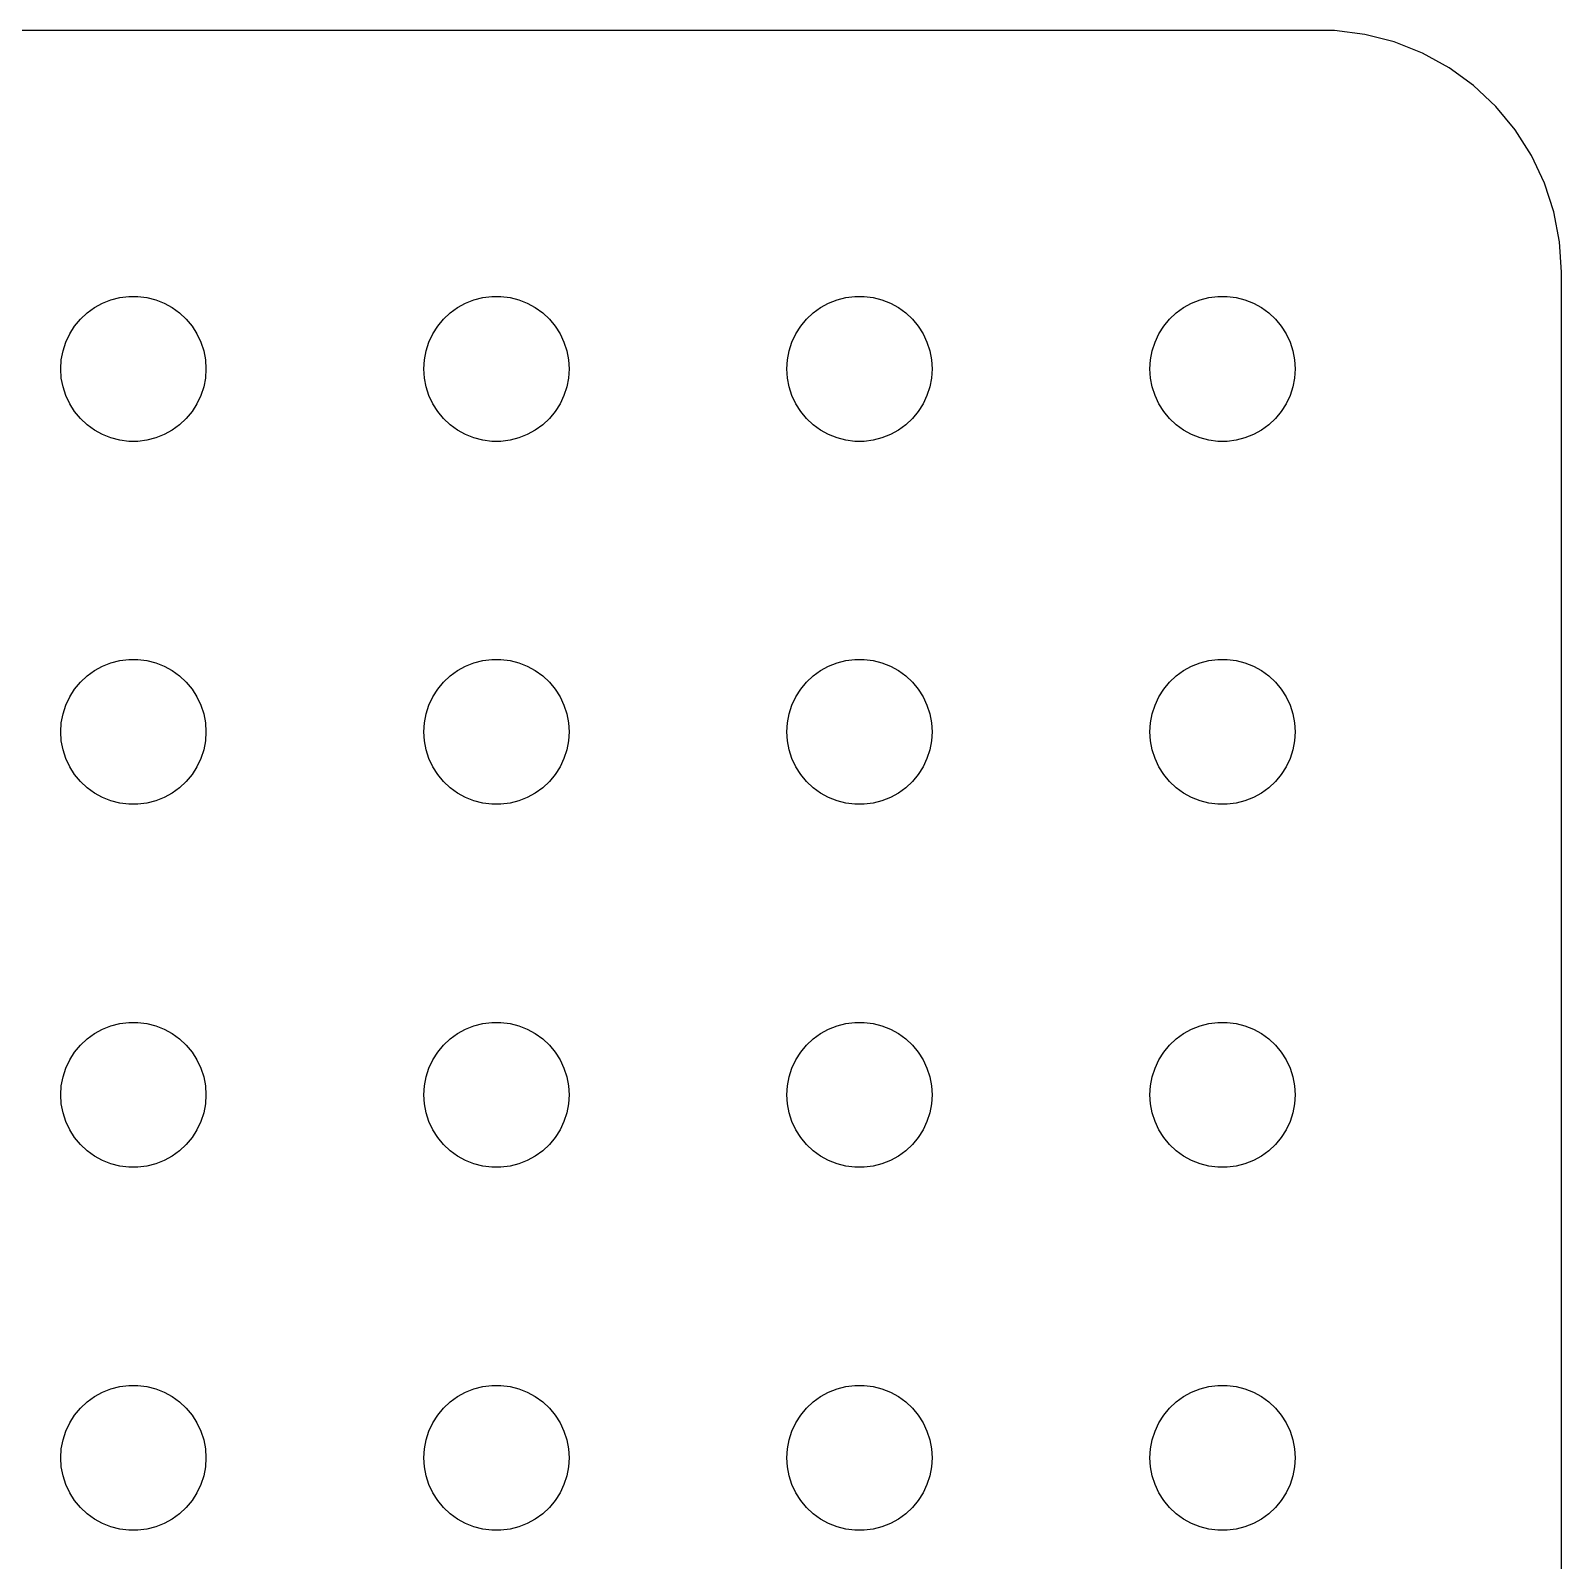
# Model space of a CAD drawing. Header units: metres. Extents: x -120 to 120, y -119 to 119.
# Drawn here: x 87.88 to 119.5, y 87.88 to 119.49 of the extents above; entities that cross this region are included whole.
import ezdxf

# ---------------------------------------------------------------- set-up
doc = ezdxf.new("R2010")
doc.units = ezdxf.units.M

msp = doc.modelspace()

# ---------------------------------------------------------------- linework, layer by layer
for p, q in [((114.814, 119.49), (-114.814, 119.49)), ((115.437, 119.411), (114.814, 119.49)), ((116.045, 119.255), (115.437, 119.411)), ((116.629, 119.024), (116.045, 119.255)), ((117.179, 118.722), (116.629, 119.024)), ((117.687, 118.353), (117.179, 118.722)), ((118.145, 117.923), (117.687, 118.353)), ((118.545, 117.439), (118.145, 117.923)), ((118.882, 116.909), (118.545, 117.439)), ((119.149, 116.341), (118.882, 116.909)), ((119.343, 115.743), (119.149, 116.341)), ((119.461, 115.127), (119.343, 115.743)), ((119.5, 114.5), (119.461, 115.127)), ((119.5, -114.5), (119.5, 114.5)), ((89.1963, 113.766), (89.3613, 113.857)), ((89.3613, 113.857), (89.5365, 113.927)), ((89.5365, 113.927), (89.7189, 113.973)), ((89.7189, 113.973), (89.9058, 113.997)), ((89.9058, 113.997), (90.0942, 113.997)), ((90.0942, 113.997), (90.2811, 113.973)), ((90.2811, 113.973), (90.4635, 113.927)), ((90.4635, 113.927), (90.6387, 113.857)), ((90.6387, 113.857), (90.8037, 113.766)), ((96.6963, 113.766), (96.8613, 113.857)), ((96.8613, 113.857), (97.0365, 113.927)), ((97.0365, 113.927), (97.2189, 113.973)), ((97.2189, 113.973), (97.4058, 113.997)), ((97.4058, 113.997), (97.5942, 113.997)), ((97.5942, 113.997), (97.7811, 113.973)), ((97.7811, 113.973), (97.9635, 113.927)), ((97.9635, 113.927), (98.1387, 113.857)), ((98.1387, 113.857), (98.3037, 113.766)), ((104.196, 113.766), (104.361, 113.857)), ((104.361, 113.857), (104.536, 113.927)), ((104.536, 113.927), (104.719, 113.973)), ((104.719, 113.973), (104.906, 113.997)), ((104.906, 113.997), (105.094, 113.997)), ((105.094, 113.997), (105.281, 113.973)), ((105.281, 113.973), (105.464, 113.927)), ((105.464, 113.927), (105.639, 113.857)), ((105.639, 113.857), (105.804, 113.766)), ((111.696, 113.766), (111.861, 113.857)), ((111.861, 113.857), (112.036, 113.927)), ((112.036, 113.927), (112.219, 113.973)), ((112.219, 113.973), (112.406, 113.997)), ((112.406, 113.997), (112.594, 113.997)), ((112.594, 113.997), (112.781, 113.973)), ((112.781, 113.973), (112.964, 113.927)), ((112.964, 113.927), (113.139, 113.857)), ((113.139, 113.857), (113.304, 113.766)), ((88.7865, 113.382), (88.9065, 113.527)), ((88.9065, 113.527), (89.0439, 113.656)), ((89.0439, 113.656), (89.1963, 113.766)), ((90.8037, 113.766), (90.9561, 113.656)), ((90.9561, 113.656), (91.0934, 113.527)), ((91.0934, 113.527), (91.2135, 113.382)), ((96.2865, 113.382), (96.4065, 113.527)), ((96.4065, 113.527), (96.5439, 113.656)), ((96.5439, 113.656), (96.6963, 113.766)), ((98.3037, 113.766), (98.4561, 113.656)), ((98.4561, 113.656), (98.5934, 113.527)), ((98.5934, 113.527), (98.7135, 113.382)), ((103.786, 113.382), (103.907, 113.527)), ((103.907, 113.527), (104.044, 113.656)), ((104.044, 113.656), (104.196, 113.766)), ((105.804, 113.766), (105.956, 113.656)), ((105.956, 113.656), (106.093, 113.527)), ((106.093, 113.527), (106.214, 113.382)), ((111.286, 113.382), (111.407, 113.527)), ((111.407, 113.527), (111.544, 113.656)), ((111.544, 113.656), (111.696, 113.766)), ((113.304, 113.766), (113.456, 113.656)), ((113.456, 113.656), (113.593, 113.527)), ((113.593, 113.527), (113.714, 113.382)), ((88.6053, 113.052), (88.6855, 113.223)), ((88.6855, 113.223), (88.7865, 113.382)), ((91.2135, 113.382), (91.3145, 113.223)), ((91.3145, 113.223), (91.3947, 113.052)), ((96.1053, 113.052), (96.1855, 113.223)), ((96.1855, 113.223), (96.2865, 113.382)), ((98.7135, 113.382), (98.8145, 113.223)), ((98.8145, 113.223), (98.8947, 113.052)), ((103.605, 113.052), (103.686, 113.223)), ((103.686, 113.223), (103.786, 113.382)), ((106.214, 113.382), (106.314, 113.223)), ((106.314, 113.223), (106.395, 113.052)), ((111.105, 113.052), (111.186, 113.223)), ((111.186, 113.223), (111.286, 113.382)), ((113.714, 113.382), (113.814, 113.223)), ((113.814, 113.223), (113.895, 113.052)), ((88.5471, 112.873), (88.6053, 113.052)), ((91.3947, 113.052), (91.4529, 112.873)), ((96.0471, 112.873), (96.1053, 113.052)), ((98.8947, 113.052), (98.9529, 112.873)), ((103.547, 112.873), (103.605, 113.052)), ((106.395, 113.052), (106.453, 112.873)), ((111.047, 112.873), (111.105, 113.052)), ((113.895, 113.052), (113.953, 112.873)), ((88.5, 112.5), (88.5118, 112.688)), ((88.5118, 112.688), (88.5471, 112.873)), ((91.4529, 112.873), (91.4882, 112.688)), ((91.4882, 112.688), (91.5, 112.5)), ((96, 112.5), (96.0118, 112.688)), ((96.0118, 112.688), (96.0471, 112.873)), ((98.9529, 112.873), (98.9882, 112.688)), ((98.9882, 112.688), (99, 112.5)), ((103.5, 112.5), (103.512, 112.688)), ((103.512, 112.688), (103.547, 112.873)), ((106.453, 112.873), (106.488, 112.688)), ((106.488, 112.688), (106.5, 112.5)), ((111, 112.5), (111.012, 112.688)), ((111.012, 112.688), (111.047, 112.873)), ((113.953, 112.873), (113.988, 112.688)), ((113.988, 112.688), (114, 112.5)), ((88.5118, 112.312), (88.5, 112.5)), ((88.5471, 112.127), (88.5118, 112.312)), ((91.4882, 112.312), (91.4529, 112.127)), ((91.5, 112.5), (91.4882, 112.312)), ((96.0118, 112.312), (96, 112.5)), ((96.0471, 112.127), (96.0118, 112.312)), ((98.9882, 112.312), (98.9529, 112.127)), ((99, 112.5), (98.9882, 112.312)), ((103.512, 112.312), (103.5, 112.5)), ((103.547, 112.127), (103.512, 112.312)), ((106.488, 112.312), (106.453, 112.127)), ((106.5, 112.5), (106.488, 112.312)), ((111.012, 112.312), (111, 112.5)), ((111.047, 112.127), (111.012, 112.312)), ((113.988, 112.312), (113.953, 112.127)), ((114, 112.5), (113.988, 112.312)), ((88.6053, 111.948), (88.5471, 112.127)), ((88.6855, 111.777), (88.6053, 111.948)), ((91.3947, 111.948), (91.3145, 111.777)), ((91.4529, 112.127), (91.3947, 111.948)), ((96.1053, 111.948), (96.0471, 112.127)), ((96.1855, 111.777), (96.1053, 111.948)), ((98.8947, 111.948), (98.8145, 111.777)), ((98.9529, 112.127), (98.8947, 111.948)), ((103.605, 111.948), (103.547, 112.127)), ((103.686, 111.777), (103.605, 111.948)), ((106.395, 111.948), (106.314, 111.777)), ((106.453, 112.127), (106.395, 111.948)), ((111.105, 111.948), (111.047, 112.127)), ((111.186, 111.777), (111.105, 111.948)), ((113.895, 111.948), (113.814, 111.777)), ((113.953, 112.127), (113.895, 111.948)), ((88.7865, 111.618), (88.6855, 111.777)), ((91.3145, 111.777), (91.2135, 111.618)), ((96.2865, 111.618), (96.1855, 111.777)), ((98.8145, 111.777), (98.7135, 111.618)), ((103.786, 111.618), (103.686, 111.777)), ((106.314, 111.777), (106.214, 111.618)), ((111.286, 111.618), (111.186, 111.777)), ((113.814, 111.777), (113.714, 111.618)), ((88.9065, 111.473), (88.7865, 111.618)), ((89.0439, 111.344), (88.9065, 111.473)), ((89.1963, 111.234), (89.0439, 111.344)), ((90.9561, 111.344), (90.8037, 111.234)), ((91.0934, 111.473), (90.9561, 111.344)), ((91.2135, 111.618), (91.0934, 111.473)), ((96.4065, 111.473), (96.2865, 111.618)), ((96.5439, 111.344), (96.4065, 111.473)), ((96.6963, 111.234), (96.5439, 111.344)), ((98.4561, 111.344), (98.3037, 111.234)), ((98.5934, 111.473), (98.4561, 111.344)), ((98.7135, 111.618), (98.5934, 111.473)), ((103.907, 111.473), (103.786, 111.618)), ((104.044, 111.344), (103.907, 111.473)), ((104.196, 111.234), (104.044, 111.344)), ((105.956, 111.344), (105.804, 111.234)), ((106.093, 111.473), (105.956, 111.344)), ((106.214, 111.618), (106.093, 111.473)), ((111.407, 111.473), (111.286, 111.618)), ((111.544, 111.344), (111.407, 111.473)), ((111.696, 111.234), (111.544, 111.344)), ((113.456, 111.344), (113.304, 111.234)), ((113.593, 111.473), (113.456, 111.344)), ((113.714, 111.618), (113.593, 111.473)), ((89.3613, 111.143), (89.1963, 111.234)), ((89.5365, 111.073), (89.3613, 111.143)), ((89.7189, 111.027), (89.5365, 111.073)), ((89.9058, 111.003), (89.7189, 111.027)), ((90.0942, 111.003), (89.9058, 111.003)), ((90.2811, 111.027), (90.0942, 111.003)), ((90.4635, 111.073), (90.2811, 111.027)), ((90.6387, 111.143), (90.4635, 111.073)), ((90.8037, 111.234), (90.6387, 111.143)), ((96.8613, 111.143), (96.6963, 111.234)), ((97.0365, 111.073), (96.8613, 111.143)), ((97.2189, 111.027), (97.0365, 111.073)), ((97.4058, 111.003), (97.2189, 111.027)), ((97.5942, 111.003), (97.4058, 111.003)), ((97.7811, 111.027), (97.5942, 111.003)), ((97.9635, 111.073), (97.7811, 111.027)), ((98.1387, 111.143), (97.9635, 111.073)), ((98.3037, 111.234), (98.1387, 111.143)), ((104.361, 111.143), (104.196, 111.234)), ((104.536, 111.073), (104.361, 111.143)), ((104.719, 111.027), (104.536, 111.073)), ((104.906, 111.003), (104.719, 111.027)), ((105.094, 111.003), (104.906, 111.003)), ((105.281, 111.027), (105.094, 111.003)), ((105.464, 111.073), (105.281, 111.027)), ((105.639, 111.143), (105.464, 111.073)), ((105.804, 111.234), (105.639, 111.143)), ((111.861, 111.143), (111.696, 111.234)), ((112.036, 111.073), (111.861, 111.143)), ((112.219, 111.027), (112.036, 111.073)), ((112.406, 111.003), (112.219, 111.027)), ((112.594, 111.003), (112.406, 111.003)), ((112.781, 111.027), (112.594, 111.003)), ((112.964, 111.073), (112.781, 111.027)), ((113.139, 111.143), (112.964, 111.073)), ((113.304, 111.234), (113.139, 111.143)), ((89.0439, 106.156), (89.1963, 106.266)), ((89.1963, 106.266), (89.3613, 106.357)), ((89.3613, 106.357), (89.5365, 106.427)), ((89.5365, 106.427), (89.7189, 106.473)), ((89.7189, 106.473), (89.9058, 106.497)), ((89.9058, 106.497), (90.0942, 106.497)), ((90.0942, 106.497), (90.2811, 106.473)), ((90.2811, 106.473), (90.4635, 106.427)), ((90.4635, 106.427), (90.6387, 106.357)), ((90.6387, 106.357), (90.8037, 106.266)), ((90.8037, 106.266), (90.9561, 106.156)), ((96.5439, 106.156), (96.6963, 106.266)), ((96.6963, 106.266), (96.8613, 106.357)), ((96.8613, 106.357), (97.0365, 106.427)), ((97.0365, 106.427), (97.2189, 106.473)), ((97.2189, 106.473), (97.4058, 106.497)), ((97.4058, 106.497), (97.5942, 106.497)), ((97.5942, 106.497), (97.7811, 106.473)), ((97.7811, 106.473), (97.9635, 106.427)), ((97.9635, 106.427), (98.1387, 106.357)), ((98.1387, 106.357), (98.3037, 106.266)), ((98.3037, 106.266), (98.4561, 106.156)), ((104.044, 106.156), (104.196, 106.266)), ((104.196, 106.266), (104.361, 106.357)), ((104.361, 106.357), (104.536, 106.427)), ((104.536, 106.427), (104.719, 106.473)), ((104.719, 106.473), (104.906, 106.497)), ((104.906, 106.497), (105.094, 106.497)), ((105.094, 106.497), (105.281, 106.473)), ((105.281, 106.473), (105.464, 106.427)), ((105.464, 106.427), (105.639, 106.357)), ((105.639, 106.357), (105.804, 106.266)), ((105.804, 106.266), (105.956, 106.156)), ((111.544, 106.156), (111.696, 106.266)), ((111.696, 106.266), (111.861, 106.357)), ((111.861, 106.357), (112.036, 106.427)), ((112.036, 106.427), (112.219, 106.473)), ((112.219, 106.473), (112.406, 106.497)), ((112.406, 106.497), (112.594, 106.497)), ((112.594, 106.497), (112.781, 106.473)), ((112.781, 106.473), (112.964, 106.427)), ((112.964, 106.427), (113.139, 106.357)), ((113.139, 106.357), (113.304, 106.266)), ((113.304, 106.266), (113.456, 106.156)), ((88.7865, 105.882), (88.9065, 106.027)), ((88.9065, 106.027), (89.0439, 106.156)), ((90.9561, 106.156), (91.0934, 106.027)), ((91.0934, 106.027), (91.2135, 105.882)), ((96.2865, 105.882), (96.4065, 106.027)), ((96.4065, 106.027), (96.5439, 106.156)), ((98.4561, 106.156), (98.5934, 106.027)), ((98.5934, 106.027), (98.7135, 105.882)), ((103.786, 105.882), (103.907, 106.027)), ((103.907, 106.027), (104.044, 106.156)), ((105.956, 106.156), (106.093, 106.027)), ((106.093, 106.027), (106.214, 105.882)), ((111.286, 105.882), (111.407, 106.027)), ((111.407, 106.027), (111.544, 106.156)), ((113.456, 106.156), (113.593, 106.027)), ((113.593, 106.027), (113.714, 105.882)), ((88.6053, 105.552), (88.6855, 105.723)), ((88.6855, 105.723), (88.7865, 105.882)), ((91.2135, 105.882), (91.3145, 105.723)), ((91.3145, 105.723), (91.3947, 105.552)), ((96.1053, 105.552), (96.1855, 105.723)), ((96.1855, 105.723), (96.2865, 105.882)), ((98.7135, 105.882), (98.8145, 105.723)), ((98.8145, 105.723), (98.8947, 105.552)), ((103.605, 105.552), (103.686, 105.723)), ((103.686, 105.723), (103.786, 105.882)), ((106.214, 105.882), (106.314, 105.723)), ((106.314, 105.723), (106.395, 105.552)), ((111.105, 105.552), (111.186, 105.723)), ((111.186, 105.723), (111.286, 105.882)), ((113.714, 105.882), (113.814, 105.723)), ((113.814, 105.723), (113.895, 105.552)), ((88.5118, 105.188), (88.5471, 105.373)), ((88.5471, 105.373), (88.6053, 105.552)), ((91.3947, 105.552), (91.4529, 105.373)), ((91.4529, 105.373), (91.4882, 105.188)), ((96.0118, 105.188), (96.0471, 105.373)), ((96.0471, 105.373), (96.1053, 105.552)), ((98.8947, 105.552), (98.9529, 105.373)), ((98.9529, 105.373), (98.9882, 105.188)), ((103.512, 105.188), (103.547, 105.373)), ((103.547, 105.373), (103.605, 105.552)), ((106.395, 105.552), (106.453, 105.373)), ((106.453, 105.373), (106.488, 105.188)), ((111.012, 105.188), (111.047, 105.373)), ((111.047, 105.373), (111.105, 105.552)), ((113.895, 105.552), (113.953, 105.373)), ((113.953, 105.373), (113.988, 105.188)), ((88.5, 105), (88.5118, 105.188)), ((88.5118, 104.812), (88.5, 105)), ((91.4882, 105.188), (91.5, 105)), ((91.5, 105), (91.4882, 104.812)), ((96, 105), (96.0118, 105.188)), ((96.0118, 104.812), (96, 105)), ((98.9882, 105.188), (99, 105)), ((99, 105), (98.9882, 104.812)), ((103.5, 105), (103.512, 105.188)), ((103.512, 104.812), (103.5, 105)), ((106.488, 105.188), (106.5, 105)), ((106.5, 105), (106.488, 104.812)), ((111, 105), (111.012, 105.188)), ((111.012, 104.812), (111, 105)), ((113.988, 105.188), (114, 105)), ((114, 105), (113.988, 104.812)), ((88.5471, 104.627), (88.5118, 104.812)), ((91.4882, 104.812), (91.4529, 104.627)), ((96.0471, 104.627), (96.0118, 104.812)), ((98.9882, 104.812), (98.9529, 104.627)), ((103.547, 104.627), (103.512, 104.812)), ((106.488, 104.812), (106.453, 104.627)), ((111.047, 104.627), (111.012, 104.812)), ((113.988, 104.812), (113.953, 104.627)), ((88.6053, 104.448), (88.5471, 104.627)), ((88.6855, 104.277), (88.6053, 104.448)), ((91.3947, 104.448), (91.3145, 104.277)), ((91.4529, 104.627), (91.3947, 104.448)), ((96.1053, 104.448), (96.0471, 104.627)), ((96.1855, 104.277), (96.1053, 104.448)), ((98.8947, 104.448), (98.8145, 104.277)), ((98.9529, 104.627), (98.8947, 104.448)), ((103.605, 104.448), (103.547, 104.627)), ((103.686, 104.277), (103.605, 104.448)), ((106.395, 104.448), (106.314, 104.277)), ((106.453, 104.627), (106.395, 104.448)), ((111.105, 104.448), (111.047, 104.627)), ((111.186, 104.277), (111.105, 104.448)), ((113.895, 104.448), (113.814, 104.277)), ((113.953, 104.627), (113.895, 104.448)), ((88.7865, 104.118), (88.6855, 104.277)), ((88.9065, 103.973), (88.7865, 104.118)), ((91.2135, 104.118), (91.0934, 103.973)), ((91.3145, 104.277), (91.2135, 104.118)), ((96.2865, 104.118), (96.1855, 104.277)), ((96.4065, 103.973), (96.2865, 104.118)), ((98.7135, 104.118), (98.5934, 103.973)), ((98.8145, 104.277), (98.7135, 104.118)), ((103.786, 104.118), (103.686, 104.277)), ((103.907, 103.973), (103.786, 104.118)), ((106.214, 104.118), (106.093, 103.973)), ((106.314, 104.277), (106.214, 104.118)), ((111.286, 104.118), (111.186, 104.277)), ((111.407, 103.973), (111.286, 104.118)), ((113.714, 104.118), (113.593, 103.973)), ((113.814, 104.277), (113.714, 104.118)), ((89.0439, 103.844), (88.9065, 103.973)), ((89.1963, 103.734), (89.0439, 103.844)), ((89.3613, 103.643), (89.1963, 103.734)), ((90.8037, 103.734), (90.6387, 103.643)), ((90.9561, 103.844), (90.8037, 103.734)), ((91.0934, 103.973), (90.9561, 103.844)), ((96.5439, 103.844), (96.4065, 103.973)), ((96.6963, 103.734), (96.5439, 103.844)), ((96.8613, 103.643), (96.6963, 103.734)), ((98.3037, 103.734), (98.1387, 103.643)), ((98.4561, 103.844), (98.3037, 103.734)), ((98.5934, 103.973), (98.4561, 103.844)), ((104.044, 103.844), (103.907, 103.973)), ((104.196, 103.734), (104.044, 103.844)), ((104.361, 103.643), (104.196, 103.734)), ((105.804, 103.734), (105.639, 103.643)), ((105.956, 103.844), (105.804, 103.734)), ((106.093, 103.973), (105.956, 103.844)), ((111.544, 103.844), (111.407, 103.973)), ((111.696, 103.734), (111.544, 103.844)), ((111.861, 103.643), (111.696, 103.734)), ((113.304, 103.734), (113.139, 103.643)), ((113.456, 103.844), (113.304, 103.734)), ((113.593, 103.973), (113.456, 103.844)), ((89.5365, 103.573), (89.3613, 103.643)), ((89.7189, 103.527), (89.5365, 103.573)), ((89.9058, 103.503), (89.7189, 103.527)), ((90.0942, 103.503), (89.9058, 103.503)), ((90.2811, 103.527), (90.0942, 103.503)), ((90.4635, 103.573), (90.2811, 103.527)), ((90.6387, 103.643), (90.4635, 103.573)), ((97.0365, 103.573), (96.8613, 103.643)), ((97.2189, 103.527), (97.0365, 103.573)), ((97.4058, 103.503), (97.2189, 103.527)), ((97.5942, 103.503), (97.4058, 103.503)), ((97.7811, 103.527), (97.5942, 103.503)), ((97.9635, 103.573), (97.7811, 103.527)), ((98.1387, 103.643), (97.9635, 103.573)), ((104.536, 103.573), (104.361, 103.643)), ((104.719, 103.527), (104.536, 103.573)), ((104.906, 103.503), (104.719, 103.527)), ((105.094, 103.503), (104.906, 103.503)), ((105.281, 103.527), (105.094, 103.503)), ((105.464, 103.573), (105.281, 103.527)), ((105.639, 103.643), (105.464, 103.573)), ((112.036, 103.573), (111.861, 103.643)), ((112.219, 103.527), (112.036, 103.573)), ((112.406, 103.503), (112.219, 103.527)), ((112.594, 103.503), (112.406, 103.503)), ((112.781, 103.527), (112.594, 103.503)), ((112.964, 103.573), (112.781, 103.527)), ((113.139, 103.643), (112.964, 103.573)), ((89.7189, 98.9734), (89.9058, 98.997)), ((89.9058, 98.997), (90.0942, 98.997)), ((90.0942, 98.997), (90.2811, 98.9734)), ((97.2189, 98.9734), (97.4058, 98.997)), ((97.4058, 98.997), (97.5942, 98.997)), ((97.5942, 98.997), (97.7811, 98.9734)), ((104.719, 98.9734), (104.906, 98.997)), ((104.906, 98.997), (105.094, 98.997)), ((105.094, 98.997), (105.281, 98.9734)), ((112.219, 98.9734), (112.406, 98.997)), ((112.406, 98.997), (112.594, 98.997)), ((112.594, 98.997), (112.781, 98.9734)), ((89.0439, 98.6558), (89.1963, 98.7665)), ((89.1963, 98.7665), (89.3613, 98.8572)), ((89.3613, 98.8572), (89.5365, 98.9266)), ((89.5365, 98.9266), (89.7189, 98.9734)), ((90.2811, 98.9734), (90.4635, 98.9266)), ((90.4635, 98.9266), (90.6387, 98.8572)), ((90.6387, 98.8572), (90.8037, 98.7665)), ((90.8037, 98.7665), (90.9561, 98.6558)), ((96.5439, 98.6558), (96.6963, 98.7665)), ((96.6963, 98.7665), (96.8613, 98.8572)), ((96.8613, 98.8572), (97.0365, 98.9266)), ((97.0365, 98.9266), (97.2189, 98.9734)), ((97.7811, 98.9734), (97.9635, 98.9266)), ((97.9635, 98.9266), (98.1387, 98.8572)), ((98.1387, 98.8572), (98.3037, 98.7665)), ((98.3037, 98.7665), (98.4561, 98.6558)), ((104.044, 98.6558), (104.196, 98.7665)), ((104.196, 98.7665), (104.361, 98.8572)), ((104.361, 98.8572), (104.536, 98.9266)), ((104.536, 98.9266), (104.719, 98.9734)), ((105.281, 98.9734), (105.464, 98.9266)), ((105.464, 98.9266), (105.639, 98.8572)), ((105.639, 98.8572), (105.804, 98.7665)), ((105.804, 98.7665), (105.956, 98.6558)), ((111.544, 98.6558), (111.696, 98.7665)), ((111.696, 98.7665), (111.861, 98.8572)), ((111.861, 98.8572), (112.036, 98.9266)), ((112.036, 98.9266), (112.219, 98.9734)), ((112.781, 98.9734), (112.964, 98.9266)), ((112.964, 98.9266), (113.139, 98.8572)), ((113.139, 98.8572), (113.304, 98.7665)), ((113.304, 98.7665), (113.456, 98.6558)), ((88.6855, 98.2226), (88.7865, 98.3817)), ((88.7865, 98.3817), (88.9065, 98.5268)), ((88.9065, 98.5268), (89.0439, 98.6558)), ((90.9561, 98.6558), (91.0934, 98.5268)), ((91.0934, 98.5268), (91.2135, 98.3817)), ((91.2135, 98.3817), (91.3145, 98.2226)), ((96.1855, 98.2226), (96.2865, 98.3817)), ((96.2865, 98.3817), (96.4065, 98.5268)), ((96.4065, 98.5268), (96.5439, 98.6558)), ((98.4561, 98.6558), (98.5934, 98.5268)), ((98.5934, 98.5268), (98.7135, 98.3817)), ((98.7135, 98.3817), (98.8145, 98.2226)), ((103.686, 98.2226), (103.786, 98.3817)), ((103.786, 98.3817), (103.907, 98.5268)), ((103.907, 98.5268), (104.044, 98.6558)), ((105.956, 98.6558), (106.093, 98.5268)), ((106.093, 98.5268), (106.214, 98.3817)), ((106.214, 98.3817), (106.314, 98.2226)), ((111.186, 98.2226), (111.286, 98.3817)), ((111.286, 98.3817), (111.407, 98.5268)), ((111.407, 98.5268), (111.544, 98.6558)), ((113.456, 98.6558), (113.593, 98.5268)), ((113.593, 98.5268), (113.714, 98.3817)), ((113.714, 98.3817), (113.814, 98.2226)), ((88.5471, 97.873), (88.6053, 98.0522)), ((88.6053, 98.0522), (88.6855, 98.2226)), ((91.3145, 98.2226), (91.3947, 98.0522)), ((91.3947, 98.0522), (91.4529, 97.873)), ((96.0471, 97.873), (96.1053, 98.0522)), ((96.1053, 98.0522), (96.1855, 98.2226)), ((98.8145, 98.2226), (98.8947, 98.0522)), ((98.8947, 98.0522), (98.9529, 97.873)), ((103.547, 97.873), (103.605, 98.0522)), ((103.605, 98.0522), (103.686, 98.2226)), ((106.314, 98.2226), (106.395, 98.0522)), ((106.395, 98.0522), (106.453, 97.873)), ((111.047, 97.873), (111.105, 98.0522)), ((111.105, 98.0522), (111.186, 98.2226)), ((113.814, 98.2226), (113.895, 98.0522)), ((113.895, 98.0522), (113.953, 97.873)), ((88.5118, 97.688), (88.5471, 97.873)), ((91.4529, 97.873), (91.4882, 97.688)), ((96.0118, 97.688), (96.0471, 97.873)), ((98.9529, 97.873), (98.9882, 97.688)), ((103.512, 97.688), (103.547, 97.873)), ((106.453, 97.873), (106.488, 97.688)), ((111.012, 97.688), (111.047, 97.873)), ((113.953, 97.873), (113.988, 97.688)), ((88.5, 97.5), (88.5118, 97.688)), ((88.5118, 97.312), (88.5, 97.5)), ((91.4882, 97.688), (91.5, 97.5)), ((91.5, 97.5), (91.4882, 97.312)), ((96, 97.5), (96.0118, 97.688)), ((96.0118, 97.312), (96, 97.5)), ((98.9882, 97.688), (99, 97.5)), ((99, 97.5), (98.9882, 97.312)), ((103.5, 97.5), (103.512, 97.688)), ((103.512, 97.312), (103.5, 97.5)), ((106.488, 97.688), (106.5, 97.5)), ((106.5, 97.5), (106.488, 97.312)), ((111, 97.5), (111.012, 97.688)), ((111.012, 97.312), (111, 97.5)), ((113.988, 97.688), (114, 97.5)), ((114, 97.5), (113.988, 97.312)), ((88.5471, 97.127), (88.5118, 97.312)), ((88.6053, 96.9478), (88.5471, 97.127)), ((91.4529, 97.127), (91.3947, 96.9478)), ((91.4882, 97.312), (91.4529, 97.127)), ((96.0471, 97.127), (96.0118, 97.312)), ((96.1053, 96.9478), (96.0471, 97.127)), ((98.9529, 97.127), (98.8947, 96.9478)), ((98.9882, 97.312), (98.9529, 97.127)), ((103.547, 97.127), (103.512, 97.312)), ((103.605, 96.9478), (103.547, 97.127)), ((106.453, 97.127), (106.395, 96.9478)), ((106.488, 97.312), (106.453, 97.127)), ((111.047, 97.127), (111.012, 97.312)), ((111.105, 96.9478), (111.047, 97.127)), ((113.953, 97.127), (113.895, 96.9478)), ((113.988, 97.312), (113.953, 97.127)), ((88.6855, 96.7774), (88.6053, 96.9478)), ((88.7865, 96.6183), (88.6855, 96.7774)), ((91.3145, 96.7774), (91.2135, 96.6183)), ((91.3947, 96.9478), (91.3145, 96.7774)), ((96.1855, 96.7774), (96.1053, 96.9478)), ((96.2865, 96.6183), (96.1855, 96.7774)), ((98.8145, 96.7774), (98.7135, 96.6183)), ((98.8947, 96.9478), (98.8145, 96.7774)), ((103.686, 96.7774), (103.605, 96.9478)), ((103.786, 96.6183), (103.686, 96.7774)), ((106.314, 96.7774), (106.214, 96.6183)), ((106.395, 96.9478), (106.314, 96.7774)), ((111.186, 96.7774), (111.105, 96.9478)), ((111.286, 96.6183), (111.186, 96.7774)), ((113.814, 96.7774), (113.714, 96.6183)), ((113.895, 96.9478), (113.814, 96.7774)), ((88.9065, 96.4732), (88.7865, 96.6183)), ((89.0439, 96.3442), (88.9065, 96.4732)), ((91.0934, 96.4732), (90.9561, 96.3442)), ((91.2135, 96.6183), (91.0934, 96.4732)), ((96.4065, 96.4732), (96.2865, 96.6183)), ((96.5439, 96.3442), (96.4065, 96.4732)), ((98.5934, 96.4732), (98.4561, 96.3442)), ((98.7135, 96.6183), (98.5934, 96.4732)), ((103.907, 96.4732), (103.786, 96.6183)), ((104.044, 96.3442), (103.907, 96.4732)), ((106.093, 96.4732), (105.956, 96.3442)), ((106.214, 96.6183), (106.093, 96.4732)), ((111.407, 96.4732), (111.286, 96.6183)), ((111.544, 96.3442), (111.407, 96.4732)), ((113.593, 96.4732), (113.456, 96.3442)), ((113.714, 96.6183), (113.593, 96.4732)), ((89.1963, 96.2335), (89.0439, 96.3442)), ((89.3613, 96.1428), (89.1963, 96.2335)), ((89.5365, 96.0734), (89.3613, 96.1428)), ((90.6387, 96.1428), (90.4635, 96.0734)), ((90.8037, 96.2335), (90.6387, 96.1428)), ((90.9561, 96.3442), (90.8037, 96.2335)), ((96.6963, 96.2335), (96.5439, 96.3442)), ((96.8613, 96.1428), (96.6963, 96.2335)), ((97.0365, 96.0734), (96.8613, 96.1428)), ((98.1387, 96.1428), (97.9635, 96.0734)), ((98.3037, 96.2335), (98.1387, 96.1428)), ((98.4561, 96.3442), (98.3037, 96.2335)), ((104.196, 96.2335), (104.044, 96.3442)), ((104.361, 96.1428), (104.196, 96.2335)), ((104.536, 96.0734), (104.361, 96.1428)), ((105.639, 96.1428), (105.464, 96.0734)), ((105.804, 96.2335), (105.639, 96.1428)), ((105.956, 96.3442), (105.804, 96.2335)), ((111.696, 96.2335), (111.544, 96.3442)), ((111.861, 96.1428), (111.696, 96.2335)), ((112.036, 96.0734), (111.861, 96.1428)), ((113.139, 96.1428), (112.964, 96.0734)), ((113.304, 96.2335), (113.139, 96.1428)), ((113.456, 96.3442), (113.304, 96.2335)), ((89.7189, 96.0266), (89.5365, 96.0734)), ((89.9058, 96.003), (89.7189, 96.0266)), ((90.0942, 96.003), (89.9058, 96.003)), ((90.2811, 96.0266), (90.0942, 96.003)), ((90.4635, 96.0734), (90.2811, 96.0266)), ((97.2189, 96.0266), (97.0365, 96.0734)), ((97.4058, 96.003), (97.2189, 96.0266)), ((97.5942, 96.003), (97.4058, 96.003)), ((97.7811, 96.0266), (97.5942, 96.003)), ((97.9635, 96.0734), (97.7811, 96.0266)), ((104.719, 96.0266), (104.536, 96.0734)), ((104.906, 96.003), (104.719, 96.0266)), ((105.094, 96.003), (104.906, 96.003)), ((105.281, 96.0266), (105.094, 96.003)), ((105.464, 96.0734), (105.281, 96.0266)), ((112.219, 96.0266), (112.036, 96.0734)), ((112.406, 96.003), (112.219, 96.0266)), ((112.594, 96.003), (112.406, 96.003)), ((112.781, 96.0266), (112.594, 96.003)), ((112.964, 96.0734), (112.781, 96.0266)), ((89.3613, 91.3572), (89.5365, 91.4266)), ((89.5365, 91.4266), (89.7189, 91.4734)), ((89.7189, 91.4734), (89.9058, 91.497)), ((89.9058, 91.497), (90.0942, 91.497)), ((90.0942, 91.497), (90.2811, 91.4734)), ((90.2811, 91.4734), (90.4635, 91.4266)), ((90.4635, 91.4266), (90.6387, 91.3572)), ((96.8613, 91.3572), (97.0365, 91.4266)), ((97.0365, 91.4266), (97.2189, 91.4734)), ((97.2189, 91.4734), (97.4058, 91.497)), ((97.4058, 91.497), (97.5942, 91.497)), ((97.5942, 91.497), (97.7811, 91.4734)), ((97.7811, 91.4734), (97.9635, 91.4266)), ((97.9635, 91.4266), (98.1387, 91.3572)), ((104.361, 91.3572), (104.536, 91.4266)), ((104.536, 91.4266), (104.719, 91.4734)), ((104.719, 91.4734), (104.906, 91.497)), ((104.906, 91.497), (105.094, 91.497)), ((105.094, 91.497), (105.281, 91.4734)), ((105.281, 91.4734), (105.464, 91.4266)), ((105.464, 91.4266), (105.639, 91.3572)), ((111.861, 91.3572), (112.036, 91.4266)), ((112.036, 91.4266), (112.219, 91.4734)), ((112.219, 91.4734), (112.406, 91.497)), ((112.406, 91.497), (112.594, 91.497)), ((112.594, 91.497), (112.781, 91.4734)), ((112.781, 91.4734), (112.964, 91.4266)), ((112.964, 91.4266), (113.139, 91.3572)), ((88.9065, 91.0268), (89.0439, 91.1558)), ((89.0439, 91.1558), (89.1963, 91.2665)), ((89.1963, 91.2665), (89.3613, 91.3572)), ((90.6387, 91.3572), (90.8037, 91.2665)), ((90.8037, 91.2665), (90.9561, 91.1558)), ((90.9561, 91.1558), (91.0934, 91.0268)), ((96.4065, 91.0268), (96.5439, 91.1558)), ((96.5439, 91.1558), (96.6963, 91.2665)), ((96.6963, 91.2665), (96.8613, 91.3572)), ((98.1387, 91.3572), (98.3037, 91.2665)), ((98.3037, 91.2665), (98.4561, 91.1558)), ((98.4561, 91.1558), (98.5934, 91.0268)), ((103.907, 91.0268), (104.044, 91.1558)), ((104.044, 91.1558), (104.196, 91.2665)), ((104.196, 91.2665), (104.361, 91.3572)), ((105.639, 91.3572), (105.804, 91.2665)), ((105.804, 91.2665), (105.956, 91.1558)), ((105.956, 91.1558), (106.093, 91.0268)), ((111.407, 91.0268), (111.544, 91.1558)), ((111.544, 91.1558), (111.696, 91.2665)), ((111.696, 91.2665), (111.861, 91.3572)), ((113.139, 91.3572), (113.304, 91.2665)), ((113.304, 91.2665), (113.456, 91.1558)), ((113.456, 91.1558), (113.593, 91.0268)), ((88.6855, 90.7226), (88.7865, 90.8817)), ((88.7865, 90.8817), (88.9065, 91.0268)), ((91.0934, 91.0268), (91.2135, 90.8817)), ((91.2135, 90.8817), (91.3145, 90.7226)), ((96.1855, 90.7226), (96.2865, 90.8817)), ((96.2865, 90.8817), (96.4065, 91.0268)), ((98.5934, 91.0268), (98.7135, 90.8817)), ((98.7135, 90.8817), (98.8145, 90.7226)), ((103.686, 90.7226), (103.786, 90.8817)), ((103.786, 90.8817), (103.907, 91.0268)), ((106.093, 91.0268), (106.214, 90.8817)), ((106.214, 90.8817), (106.314, 90.7226)), ((111.186, 90.7226), (111.286, 90.8817)), ((111.286, 90.8817), (111.407, 91.0268)), ((113.593, 91.0268), (113.714, 90.8817)), ((113.714, 90.8817), (113.814, 90.7226)), ((88.5471, 90.373), (88.6053, 90.5522)), ((88.6053, 90.5522), (88.6855, 90.7226)), ((91.3145, 90.7226), (91.3947, 90.5522)), ((91.3947, 90.5522), (91.4529, 90.373)), ((96.0471, 90.373), (96.1053, 90.5522)), ((96.1053, 90.5522), (96.1855, 90.7226)), ((98.8145, 90.7226), (98.8947, 90.5522)), ((98.8947, 90.5522), (98.9529, 90.373)), ((103.547, 90.373), (103.605, 90.5522)), ((103.605, 90.5522), (103.686, 90.7226)), ((106.314, 90.7226), (106.395, 90.5522)), ((106.395, 90.5522), (106.453, 90.373)), ((111.047, 90.373), (111.105, 90.5522)), ((111.105, 90.5522), (111.186, 90.7226)), ((113.814, 90.7226), (113.895, 90.5522)), ((113.895, 90.5522), (113.953, 90.373)), ((88.5, 90), (88.5118, 90.188)), ((88.5118, 90.188), (88.5471, 90.373)), ((91.4529, 90.373), (91.4882, 90.188)), ((91.4882, 90.188), (91.5, 90)), ((96, 90), (96.0118, 90.188)), ((96.0118, 90.188), (96.0471, 90.373)), ((98.9529, 90.373), (98.9882, 90.188)), ((98.9882, 90.188), (99, 90)), ((103.5, 90), (103.512, 90.188)), ((103.512, 90.188), (103.547, 90.373)), ((106.453, 90.373), (106.488, 90.188)), ((106.488, 90.188), (106.5, 90)), ((111, 90), (111.012, 90.188)), ((111.012, 90.188), (111.047, 90.373)), ((113.953, 90.373), (113.988, 90.188)), ((113.988, 90.188), (114, 90)), ((88.5118, 89.812), (88.5, 90)), ((88.5471, 89.627), (88.5118, 89.812)), ((91.4882, 89.812), (91.4529, 89.627)), ((91.5, 90), (91.4882, 89.812)), ((96.0118, 89.812), (96, 90)), ((96.0471, 89.627), (96.0118, 89.812)), ((98.9882, 89.812), (98.9529, 89.627)), ((99, 90), (98.9882, 89.812)), ((103.512, 89.812), (103.5, 90)), ((103.547, 89.627), (103.512, 89.812)), ((106.488, 89.812), (106.453, 89.627)), ((106.5, 90), (106.488, 89.812)), ((111.012, 89.812), (111, 90)), ((111.047, 89.627), (111.012, 89.812)), ((113.988, 89.812), (113.953, 89.627)), ((114, 90), (113.988, 89.812)), ((88.6053, 89.4478), (88.5471, 89.627)), ((91.4529, 89.627), (91.3947, 89.4478)), ((96.1053, 89.4478), (96.0471, 89.627)), ((98.9529, 89.627), (98.8947, 89.4478)), ((103.605, 89.4478), (103.547, 89.627)), ((106.453, 89.627), (106.395, 89.4478)), ((111.105, 89.4478), (111.047, 89.627)), ((113.953, 89.627), (113.895, 89.4478)), ((88.6855, 89.2774), (88.6053, 89.4478)), ((88.7865, 89.1183), (88.6855, 89.2774)), ((91.3145, 89.2774), (91.2135, 89.1183)), ((91.3947, 89.4478), (91.3145, 89.2774)), ((96.1855, 89.2774), (96.1053, 89.4478)), ((96.2865, 89.1183), (96.1855, 89.2774)), ((98.8145, 89.2774), (98.7135, 89.1183)), ((98.8947, 89.4478), (98.8145, 89.2774)), ((103.686, 89.2774), (103.605, 89.4478)), ((103.786, 89.1183), (103.686, 89.2774)), ((106.314, 89.2774), (106.214, 89.1183)), ((106.395, 89.4478), (106.314, 89.2774)), ((111.186, 89.2774), (111.105, 89.4478)), ((111.286, 89.1183), (111.186, 89.2774)), ((113.814, 89.2774), (113.714, 89.1183)), ((113.895, 89.4478), (113.814, 89.2774)), ((88.9065, 88.9732), (88.7865, 89.1183)), ((89.0439, 88.8442), (88.9065, 88.9732)), ((91.0934, 88.9732), (90.9561, 88.8442)), ((91.2135, 89.1183), (91.0934, 88.9732)), ((96.4065, 88.9732), (96.2865, 89.1183)), ((96.5439, 88.8442), (96.4065, 88.9732)), ((98.5934, 88.9732), (98.4561, 88.8442)), ((98.7135, 89.1183), (98.5934, 88.9732)), ((103.907, 88.9732), (103.786, 89.1183)), ((104.044, 88.8442), (103.907, 88.9732)), ((106.093, 88.9732), (105.956, 88.8442)), ((106.214, 89.1183), (106.093, 88.9732)), ((111.407, 88.9732), (111.286, 89.1183)), ((111.544, 88.8442), (111.407, 88.9732)), ((113.593, 88.9732), (113.456, 88.8442)), ((113.714, 89.1183), (113.593, 88.9732)), ((89.1963, 88.7335), (89.0439, 88.8442)), ((89.3613, 88.6428), (89.1963, 88.7335)), ((89.5365, 88.5734), (89.3613, 88.6428)), ((89.7189, 88.5266), (89.5365, 88.5734)), ((90.4635, 88.5734), (90.2811, 88.5266)), ((90.6387, 88.6428), (90.4635, 88.5734)), ((90.8037, 88.7335), (90.6387, 88.6428)), ((90.9561, 88.8442), (90.8037, 88.7335)), ((96.6963, 88.7335), (96.5439, 88.8442)), ((96.8613, 88.6428), (96.6963, 88.7335)), ((97.0365, 88.5734), (96.8613, 88.6428)), ((97.2189, 88.5266), (97.0365, 88.5734)), ((97.9635, 88.5734), (97.7811, 88.5266)), ((98.1387, 88.6428), (97.9635, 88.5734)), ((98.3037, 88.7335), (98.1387, 88.6428)), ((98.4561, 88.8442), (98.3037, 88.7335)), ((104.196, 88.7335), (104.044, 88.8442)), ((104.361, 88.6428), (104.196, 88.7335)), ((104.536, 88.5734), (104.361, 88.6428)), ((104.719, 88.5266), (104.536, 88.5734)), ((105.464, 88.5734), (105.281, 88.5266)), ((105.639, 88.6428), (105.464, 88.5734)), ((105.804, 88.7335), (105.639, 88.6428)), ((105.956, 88.8442), (105.804, 88.7335)), ((111.696, 88.7335), (111.544, 88.8442)), ((111.861, 88.6428), (111.696, 88.7335)), ((112.036, 88.5734), (111.861, 88.6428)), ((112.219, 88.5266), (112.036, 88.5734)), ((112.964, 88.5734), (112.781, 88.5266)), ((113.139, 88.6428), (112.964, 88.5734)), ((113.304, 88.7335), (113.139, 88.6428)), ((113.456, 88.8442), (113.304, 88.7335)), ((89.9058, 88.503), (89.7189, 88.5266)), ((90.0942, 88.503), (89.9058, 88.503)), ((90.2811, 88.5266), (90.0942, 88.503)), ((97.4058, 88.503), (97.2189, 88.5266)), ((97.5942, 88.503), (97.4058, 88.503)), ((97.7811, 88.5266), (97.5942, 88.503)), ((104.906, 88.503), (104.719, 88.5266)), ((105.094, 88.503), (104.906, 88.503)), ((105.281, 88.5266), (105.094, 88.503)), ((112.406, 88.503), (112.219, 88.5266)), ((112.594, 88.503), (112.406, 88.503)), ((112.781, 88.5266), (112.594, 88.503))]:
    msp.add_line(p, q)

doc.saveas('drawing.dxf')
